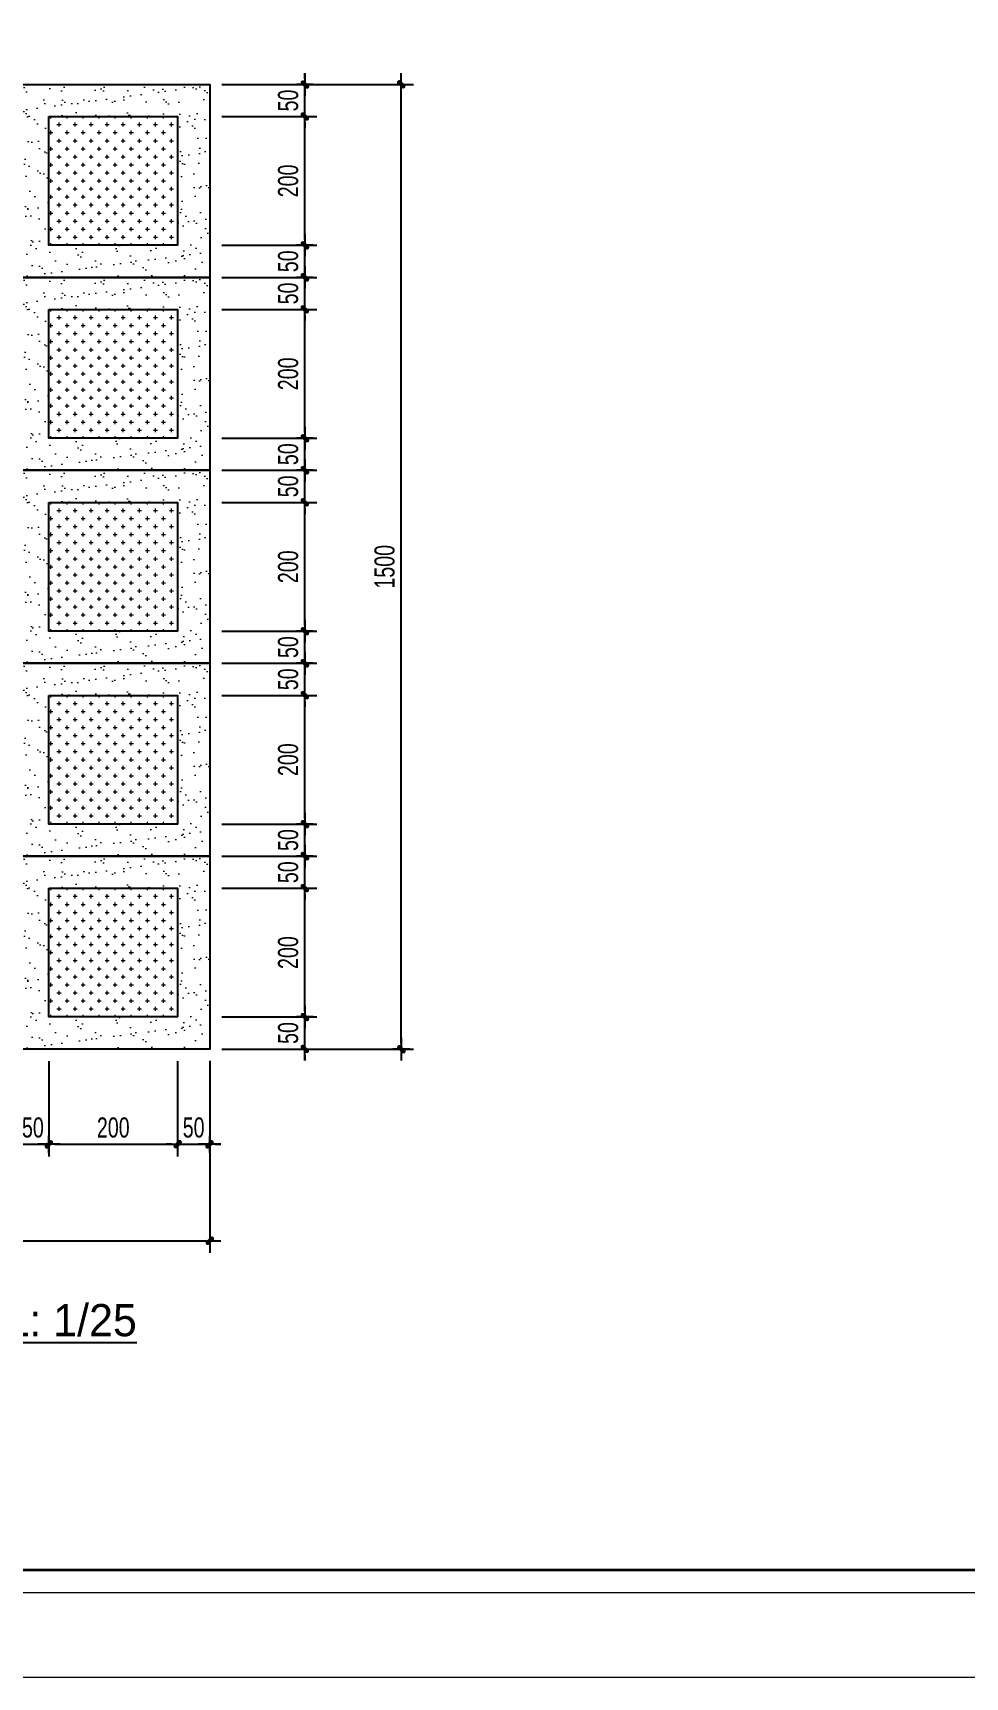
# Model space of a CAD drawing. Header units: inches. Extents: x 88947 to 296847, y 35049 to 161062.
# Drawn here: x 124201 to 127101, y 45550 to 50664 of the extents above; entities that cross this region are included whole.
import ezdxf

# ---------------------------------------------------------------- set-up
doc = ezdxf.new("R2010")
doc.units = ezdxf.units.IN
doc.header["$MEASUREMENT"] = 0
doc.header["$PDMODE"] = 1
for name, color, linetype, lineweight in [('A-Dims', 145, 'Continuous', 25), ('A-Text', 30, 'Continuous', 9), ('A-Wall', 2, 'Continuous', 35), ('DIM', 7, 'Continuous', 25), ('HATCH', 8, 'Continuous', 5), ('KHUNG 2', 144, 'Continuous', 18), ('NETMANH', 192, 'Continuous', 18)]:
    doc.layers.add(name, color=color, linetype=linetype, lineweight=lineweight)
doc.layers.add('NOITHAT', color=34, linetype='Continuous')
doc.layers.add('text', color=2, linetype='Continuous')
doc.styles.add('VNCENTURYH', font='VHAVAN.TTF')
doc.styles.add('VNI-HELVE-CONDENSE', font='VNARIAL.TTF', dxfattribs={"width": 0.7})
doc.dimstyles.new('TAS-25', dxfattribs={"dimscale": 25, "dimtxt": 2.5, "dimasz": 0.7, "dimexe": 1.5, "dimexo": 1.5, "dimgap": 0.8, "dimtad": 1, "dimdec": 0, "dimlfac": 0.5, "dimzin": 3, "dimdsep": 46, "dimtxsty": 'VNI-HELVE-CONDENSE', "dimblk": 'TICK', "dimcen": 2.5, "dimclrt": 71, "dimazin": 2, "dimtfac": 0.75, "dimtdec": 0, "dimtix": 1, "dimtmove": 2, "dimatfit": 2, "dimldrblk": 'TICK123', "dimfxl": 1.5, "dimtolj": 1, "dimtzin": 0, "dimarcsym": 0})

# ---------------------------------------------------------------- blocks, each defined once
blk = doc.blocks.new('khung ten')
at = {"layer": 'A-Wall', "ltscale": 0.7}
blk.add_lwpolyline([(267204, -219099), (305804, -219099), (305804, -190799), (267204, -190799)], close=True, dxfattribs=at)
at = {"layer": 'KHUNG 2', "ltscale": 0.7}
blk.add_lwpolyline([(267004, -219299), (306004, -219299), (306004, -190599), (267004, -190599)], close=True, dxfattribs=at)
at = {"layer": 'NETMANH', "ltscale": 0.7}
blk.add_lwpolyline([(265004, -220042), (307004, -220042), (307004, -190342), (265004, -190342)], close=True, dxfattribs=at)
blk = doc.blocks.new('TICK')
at = {"layer": 'A-Dims', "color": 1}
for p, q in [((-2, 0), (2, 0)), ((0, 1.5), (0, -1.5))]:
    blk.add_line(p, q, dxfattribs=at)
at = {"layer": 'A-Dims', "color": 1, "const_width": 0.788}
blk.add_lwpolyline([(-0.33, -0.35), (0.38, 0.38)], dxfattribs=at)
at = {"layer": 'A-Dims', "color": 1, "const_width": 0.394}
for points in [[(0.24, 0.52, -0.414214), (0.52, 0.52, -1)], [(0.52, 0.52, -0.414214), (0.52, 0.24, -1)], [(-0.47, -0.21, 0.414214), (-0.47, -0.49, 1)], [(-0.47, -0.49, 0.414214), (-0.19, -0.49, 1)]]:
    blk.add_lwpolyline(points, format="xyb", dxfattribs=at)
blk = doc.blocks.new('*D3414')
at = {"layer": 'Defpoints', "color": 0}
for p in [(124751.5, 47603.4), (125047.6, 47603.4), (124751.5, 47503.4)]:
    blk.add_point(p, dxfattribs=at)
at = {"layer": 'DIM', "color": 0, "lineweight": -2}
for p, q in [((125047.6, 47620.9), (125047.6, 47638.4)), ((124789, 47603.4), (125085.1, 47603.4)), ((125047.6, 47503.4), (125047.6, 47603.4)), ((124789, 47503.4), (125085.1, 47503.4)), ((125047.6, 47485.9), (125047.6, 47468.4))]:
    blk.add_line(p, q, dxfattribs=at)
at = {"layer": 'DIM', "color": 0, "lineweight": -2, "xscale": 17.5, "yscale": 17.5, "zscale": 17.5}
for p, rotation in [((125047.6, 47603.4), 270), ((125047.6, 47503.4), 90)]:
    blk.add_blockref('TICK', p, dxfattribs=dict(at, rotation=rotation))
at = {"layer": 'DIM', "color": 71, "insert": (124995.7, 47553.4), "char_height": 62.5, "attachment_point": 5, "rotation": 90, "style": 'VNI-HELVE-CONDENSE'}
blk.add_mtext('\\A1;50', dxfattribs=at)
blk = doc.blocks.new('TICK123')
at = {"layer": 'A-Dims', "color": 1}
blk.add_lwpolyline([(0.05, 0, 0, 0.84, 0), (-2.11, 0, 8.4, 8.4, 0)], format="xyseb", dxfattribs=at)
blk = doc.blocks.new('*D3415')
at = {"layer": 'Defpoints', "color": 0}
for p in [(124751.5, 48003.4), (125047.6, 48003.4), (124751.5, 47603.4)]:
    blk.add_point(p, dxfattribs=at)
at = {"layer": 'DIM', "color": 0, "lineweight": -2}
for p, q in [((124789, 48003.4), (125085.1, 48003.4)), ((125047.6, 47620.9), (125047.6, 47985.9)), ((124789, 47603.4), (125085.1, 47603.4))]:
    blk.add_line(p, q, dxfattribs=at)
at = {"layer": 'DIM', "color": 0, "lineweight": -2, "xscale": 17.5, "yscale": 17.5, "zscale": 17.5}
for p, rotation in [((125047.6, 48003.4), 90), ((125047.6, 47603.4), 270)]:
    blk.add_blockref('TICK', p, dxfattribs=dict(at, rotation=rotation))
at = {"layer": 'DIM', "color": 71, "insert": (124995.7, 47803.4), "char_height": 62.5, "attachment_point": 5, "rotation": 90, "style": 'VNI-HELVE-CONDENSE'}
blk.add_mtext('\\A1;200', dxfattribs=at)
blk = doc.blocks.new('*D3416')
at = {"layer": 'Defpoints', "color": 0}
for p in [(124751.5, 48103.4), (125047.6, 48103.4), (124751.5, 48003.4)]:
    blk.add_point(p, dxfattribs=at)
at = {"layer": 'DIM', "color": 0, "lineweight": -2}
for p, q in [((125047.6, 48120.9), (125047.6, 48138.4)), ((124789, 48103.4), (125085.1, 48103.4)), ((125047.6, 48003.4), (125047.6, 48103.4)), ((124789, 48003.4), (125085.1, 48003.4)), ((125047.6, 47985.9), (125047.6, 47968.4))]:
    blk.add_line(p, q, dxfattribs=at)
at = {"layer": 'DIM', "color": 0, "lineweight": -2, "xscale": 17.5, "yscale": 17.5, "zscale": 17.5}
for p, rotation in [((125047.6, 48103.4), 270), ((125047.6, 48003.4), 90)]:
    blk.add_blockref('TICK', p, dxfattribs=dict(at, rotation=rotation))
at = {"layer": 'DIM', "color": 71, "insert": (124995.7, 48053.4), "char_height": 62.5, "attachment_point": 5, "rotation": 90, "style": 'VNI-HELVE-CONDENSE'}
blk.add_mtext('\\A1;50', dxfattribs=at)
blk = doc.blocks.new('*D3417')
at = {"layer": 'Defpoints', "color": 0}
for p in [(124751.5, 48803.4), (125047.6, 48803.4), (124751.5, 48703.4)]:
    blk.add_point(p, dxfattribs=at)
at = {"layer": 'DIM', "color": 0, "lineweight": -2}
for p, q in [((125047.6, 48820.9), (125047.6, 48838.4)), ((124789, 48803.4), (125085.1, 48803.4)), ((125047.6, 48703.4), (125047.6, 48803.4)), ((124789, 48703.4), (125085.1, 48703.4)), ((125047.6, 48685.9), (125047.6, 48668.4))]:
    blk.add_line(p, q, dxfattribs=at)
at = {"layer": 'DIM', "color": 0, "lineweight": -2, "xscale": 17.5, "yscale": 17.5, "zscale": 17.5}
for p, rotation in [((125047.6, 48803.4), 270), ((125047.6, 48703.4), 90)]:
    blk.add_blockref('TICK', p, dxfattribs=dict(at, rotation=rotation))
at = {"layer": 'DIM', "color": 71, "insert": (124995.7, 48753.4), "char_height": 62.5, "attachment_point": 5, "rotation": 90, "style": 'VNI-HELVE-CONDENSE'}
blk.add_mtext('\\A1;50', dxfattribs=at)
blk = doc.blocks.new('*D3418')
at = {"layer": 'Defpoints', "color": 0}
for p in [(124751.5, 49203.4), (125047.6, 49203.4), (124751.5, 48803.4)]:
    blk.add_point(p, dxfattribs=at)
at = {"layer": 'DIM', "color": 0, "lineweight": -2}
for p, q in [((124789, 49203.4), (125085.1, 49203.4)), ((125047.6, 48820.9), (125047.6, 49185.9)), ((124789, 48803.4), (125085.1, 48803.4))]:
    blk.add_line(p, q, dxfattribs=at)
at = {"layer": 'DIM', "color": 0, "lineweight": -2, "xscale": 17.5, "yscale": 17.5, "zscale": 17.5}
for p, rotation in [((125047.6, 49203.4), 90), ((125047.6, 48803.4), 270)]:
    blk.add_blockref('TICK', p, dxfattribs=dict(at, rotation=rotation))
at = {"layer": 'DIM', "color": 71, "insert": (124995.7, 49003.4), "char_height": 62.5, "attachment_point": 5, "rotation": 90, "style": 'VNI-HELVE-CONDENSE'}
blk.add_mtext('\\A1;200', dxfattribs=at)
blk = doc.blocks.new('*D3419')
at = {"layer": 'Defpoints', "color": 0}
for p in [(124751.5, 49303.4), (125047.6, 49303.4), (124751.5, 49203.4)]:
    blk.add_point(p, dxfattribs=at)
at = {"layer": 'DIM', "color": 0, "lineweight": -2}
for p, q in [((124789, 49303.4), (125085.1, 49303.4)), ((125047.6, 49320.9), (125047.6, 49338.4)), ((125047.6, 49203.4), (125047.6, 49303.4)), ((124789, 49203.4), (125085.1, 49203.4)), ((125047.6, 49185.9), (125047.6, 49168.4))]:
    blk.add_line(p, q, dxfattribs=at)
at = {"layer": 'DIM', "color": 0, "lineweight": -2, "xscale": 17.5, "yscale": 17.5, "zscale": 17.5}
for p, rotation in [((125047.6, 49303.4), 270), ((125047.6, 49203.4), 90)]:
    blk.add_blockref('TICK', p, dxfattribs=dict(at, rotation=rotation))
at = {"layer": 'DIM', "color": 71, "insert": (124995.7, 49253.4), "char_height": 62.5, "attachment_point": 5, "rotation": 90, "style": 'VNI-HELVE-CONDENSE'}
blk.add_mtext('\\A1;50', dxfattribs=at)
blk = doc.blocks.new('*D3420')
at = {"layer": 'Defpoints', "color": 0}
for p in [(124751.5, 49403.4), (125047.6, 49403.4), (124751.5, 49303.4)]:
    blk.add_point(p, dxfattribs=at)
at = {"layer": 'DIM', "color": 0, "lineweight": -2}
for p, q in [((124789, 49403.4), (125085.1, 49403.4)), ((125047.6, 49420.9), (125047.6, 49438.4)), ((125047.6, 49303.4), (125047.6, 49403.4)), ((124789, 49303.4), (125085.1, 49303.4)), ((125047.6, 49285.9), (125047.6, 49268.4))]:
    blk.add_line(p, q, dxfattribs=at)
at = {"layer": 'DIM', "color": 0, "lineweight": -2, "xscale": 17.5, "yscale": 17.5, "zscale": 17.5}
for p, rotation in [((125047.6, 49403.4), 270), ((125047.6, 49303.4), 90)]:
    blk.add_blockref('TICK', p, dxfattribs=dict(at, rotation=rotation))
at = {"layer": 'DIM', "color": 71, "insert": (124995.7, 49353.4), "char_height": 62.5, "attachment_point": 5, "rotation": 90, "style": 'VNI-HELVE-CONDENSE'}
blk.add_mtext('\\A1;50', dxfattribs=at)
blk = doc.blocks.new('*D3421')
at = {"layer": 'Defpoints', "color": 0}
for p in [(124751.5, 49803.4), (125047.6, 49803.4), (124751.5, 49403.4)]:
    blk.add_point(p, dxfattribs=at)
at = {"layer": 'DIM', "color": 0, "lineweight": -2}
for p, q in [((124789, 49803.4), (125085.1, 49803.4)), ((125047.6, 49420.9), (125047.6, 49785.9)), ((124789, 49403.4), (125085.1, 49403.4))]:
    blk.add_line(p, q, dxfattribs=at)
at = {"layer": 'DIM', "color": 0, "lineweight": -2, "xscale": 17.5, "yscale": 17.5, "zscale": 17.5}
for p, rotation in [((125047.6, 49803.4), 90), ((125047.6, 49403.4), 270)]:
    blk.add_blockref('TICK', p, dxfattribs=dict(at, rotation=rotation))
at = {"layer": 'DIM', "color": 71, "insert": (124995.7, 49603.4), "char_height": 62.5, "attachment_point": 5, "rotation": 90, "style": 'VNI-HELVE-CONDENSE'}
blk.add_mtext('\\A1;200', dxfattribs=at)
blk = doc.blocks.new('*D3422')
at = {"layer": 'Defpoints', "color": 0}
for p in [(124751.5, 49903.4), (125047.6, 49903.4), (124751.5, 49803.4)]:
    blk.add_point(p, dxfattribs=at)
at = {"layer": 'DIM', "color": 0, "lineweight": -2}
for p, q in [((125047.6, 49920.9), (125047.6, 49938.4)), ((124789, 49903.4), (125085.1, 49903.4)), ((125047.6, 49803.4), (125047.6, 49903.4)), ((124789, 49803.4), (125085.1, 49803.4)), ((125047.6, 49785.9), (125047.6, 49768.4))]:
    blk.add_line(p, q, dxfattribs=at)
at = {"layer": 'DIM', "color": 0, "lineweight": -2, "xscale": 17.5, "yscale": 17.5, "zscale": 17.5}
for p, rotation in [((125047.6, 49903.4), 270), ((125047.6, 49803.4), 90)]:
    blk.add_blockref('TICK', p, dxfattribs=dict(at, rotation=rotation))
at = {"layer": 'DIM', "color": 71, "insert": (124995.7, 49853.4), "char_height": 62.5, "attachment_point": 5, "rotation": 90, "style": 'VNI-HELVE-CONDENSE'}
blk.add_mtext('\\A1;50', dxfattribs=at)
blk = doc.blocks.new('*D3423')
at = {"layer": 'Defpoints', "color": 0}
for p in [(124751.5, 50003.4), (125047.6, 50003.4), (124751.5, 49903.4)]:
    blk.add_point(p, dxfattribs=at)
at = {"layer": 'DIM', "color": 0, "lineweight": -2}
for p, q in [((125047.6, 50020.9), (125047.6, 50038.4)), ((124789, 50003.4), (125085.1, 50003.4)), ((125047.6, 49903.4), (125047.6, 50003.4)), ((124789, 49903.4), (125085.1, 49903.4)), ((125047.6, 49885.9), (125047.6, 49868.4))]:
    blk.add_line(p, q, dxfattribs=at)
at = {"layer": 'DIM', "color": 0, "lineweight": -2, "xscale": 17.5, "yscale": 17.5, "zscale": 17.5}
for p, rotation in [((125047.6, 50003.4), 270), ((125047.6, 49903.4), 90)]:
    blk.add_blockref('TICK', p, dxfattribs=dict(at, rotation=rotation))
at = {"layer": 'DIM', "color": 71, "insert": (124995.7, 49953.4), "char_height": 62.5, "attachment_point": 5, "rotation": 90, "style": 'VNI-HELVE-CONDENSE'}
blk.add_mtext('\\A1;50', dxfattribs=at)
blk = doc.blocks.new('*D3424')
at = {"layer": 'Defpoints', "color": 0}
for p in [(124751.5, 50403.4), (125047.6, 50403.4), (124751.5, 50003.4)]:
    blk.add_point(p, dxfattribs=at)
at = {"layer": 'DIM', "color": 0, "lineweight": -2}
for p, q in [((124789, 50403.4), (125085.1, 50403.4)), ((125047.6, 50020.9), (125047.6, 50385.9)), ((124789, 50003.4), (125085.1, 50003.4))]:
    blk.add_line(p, q, dxfattribs=at)
at = {"layer": 'DIM', "color": 0, "lineweight": -2, "xscale": 17.5, "yscale": 17.5, "zscale": 17.5}
for p, rotation in [((125047.6, 50403.4), 90), ((125047.6, 50003.4), 270)]:
    blk.add_blockref('TICK', p, dxfattribs=dict(at, rotation=rotation))
at = {"layer": 'DIM', "color": 71, "insert": (124995.7, 50203.4), "char_height": 62.5, "attachment_point": 5, "rotation": 90, "style": 'VNI-HELVE-CONDENSE'}
blk.add_mtext('\\A1;200', dxfattribs=at)
blk = doc.blocks.new('*D3425')
at = {"layer": 'Defpoints', "color": 0}
for p in [(124751.5, 50503.4), (125047.6, 50503.4), (124751.5, 50403.4)]:
    blk.add_point(p, dxfattribs=at)
at = {"layer": 'DIM', "color": 0, "lineweight": -2}
for p, q in [((125047.6, 50520.9), (125047.6, 50538.4)), ((124789, 50503.4), (125085.1, 50503.4)), ((125047.6, 50403.4), (125047.6, 50503.4)), ((124789, 50403.4), (125085.1, 50403.4)), ((125047.6, 50385.9), (125047.6, 50368.4))]:
    blk.add_line(p, q, dxfattribs=at)
at = {"layer": 'DIM', "color": 0, "lineweight": -2, "xscale": 17.5, "yscale": 17.5, "zscale": 17.5}
for p, rotation in [((125047.6, 50503.4), 270), ((125047.6, 50403.4), 90)]:
    blk.add_blockref('TICK', p, dxfattribs=dict(at, rotation=rotation))
at = {"layer": 'DIM', "color": 71, "insert": (124995.7, 50453.4), "char_height": 62.5, "attachment_point": 5, "rotation": 90, "style": 'VNI-HELVE-CONDENSE'}
blk.add_mtext('\\A1;50', dxfattribs=at)
blk = doc.blocks.new('*D3426')
at = {"layer": 'Defpoints', "color": 0}
for p in [(124751.5, 50503.4), (125347.6, 50503.4), (124751.5, 47503.4)]:
    blk.add_point(p, dxfattribs=at)
at = {"layer": 'DIM', "color": 0, "lineweight": -2}
for p, q in [((124789, 50503.4), (125385.1, 50503.4)), ((125347.6, 47520.9), (125347.6, 50485.9)), ((124789, 47503.4), (125385.1, 47503.4))]:
    blk.add_line(p, q, dxfattribs=at)
at = {"layer": 'DIM', "color": 0, "lineweight": -2, "xscale": 17.5, "yscale": 17.5, "zscale": 17.5}
for p, rotation in [((125347.6, 50503.4), 90), ((125347.6, 47503.4), 270)]:
    blk.add_blockref('TICK', p, dxfattribs=dict(at, rotation=rotation))
at = {"layer": 'DIM', "color": 71, "insert": (125295.7, 49003.4), "char_height": 62.5, "attachment_point": 5, "rotation": 90, "style": 'VNI-HELVE-CONDENSE'}
blk.add_mtext('\\A1;1500', dxfattribs=at)
blk = doc.blocks.new('*D3439')
at = {"layer": 'Defpoints', "color": 0}
for p in [(124751.5, 47504.7), (121751.5, 47503.4), (124751.5, 46907.3)]:
    blk.add_point(p, dxfattribs=at)
at = {"layer": 'DIM', "color": 0, "lineweight": -2}
for p, q in [((121751.5, 47465.9), (121751.5, 46869.8)), ((124751.5, 47467.2), (124751.5, 46869.8)), ((121769, 46907.3), (124734, 46907.3))]:
    blk.add_line(p, q, dxfattribs=at)
at = {"layer": 'DIM', "color": 0, "lineweight": -2, "xscale": 17.5, "yscale": 17.5, "zscale": 17.5, "rotation": 180}
blk.add_blockref('TICK', (121751.5, 46907.3), dxfattribs=at)
at = {"layer": 'DIM', "color": 0, "lineweight": -2, "xscale": 17.5, "yscale": 17.5, "zscale": 17.5}
blk.add_blockref('TICK', (124751.5, 46907.3), dxfattribs=at)
at = {"layer": 'DIM', "color": 71, "insert": (123251.5, 46959.2), "char_height": 62.5, "attachment_point": 5, "style": 'VNI-HELVE-CONDENSE'}
blk.add_mtext('\\A1;1500', dxfattribs=at)
blk = doc.blocks.new('*D3440')
at = {"layer": 'Defpoints', "color": 0}
for p in [(124151.5, 47503.4), (124251.5, 47503.4), (124251.5, 47207.3)]:
    blk.add_point(p, dxfattribs=at)
at = {"layer": 'DIM', "color": 0, "lineweight": -2}
for p, q in [((124151.5, 47465.9), (124151.5, 47169.8)), ((124251.5, 47465.9), (124251.5, 47169.8)), ((124134, 47207.3), (124116.5, 47207.3)), ((124151.5, 47207.3), (124251.5, 47207.3)), ((124269, 47207.3), (124286.5, 47207.3))]:
    blk.add_line(p, q, dxfattribs=at)
at = {"layer": 'DIM', "color": 0, "lineweight": -2, "xscale": 17.5, "yscale": 17.5, "zscale": 17.5}
blk.add_blockref('TICK', (124151.5, 47207.3), dxfattribs=at)
at = {"layer": 'DIM', "color": 0, "lineweight": -2, "xscale": 17.5, "yscale": 17.5, "zscale": 17.5, "rotation": 180}
blk.add_blockref('TICK', (124251.5, 47207.3), dxfattribs=at)
at = {"layer": 'DIM', "color": 71, "insert": (124201.5, 47259.2), "char_height": 62.5, "attachment_point": 5, "style": 'VNI-HELVE-CONDENSE'}
blk.add_mtext('\\A1;50', dxfattribs=at)
blk = doc.blocks.new('*D3441')
at = {"layer": 'Defpoints', "color": 0}
for p in [(124251.5, 47503.4), (124651.5, 47503.4), (124651.5, 47207.3)]:
    blk.add_point(p, dxfattribs=at)
at = {"layer": 'DIM', "color": 0, "lineweight": -2}
for p, q in [((124251.5, 47465.9), (124251.5, 47169.8)), ((124651.5, 47465.9), (124651.5, 47169.8)), ((124269, 47207.3), (124634, 47207.3))]:
    blk.add_line(p, q, dxfattribs=at)
at = {"layer": 'DIM', "color": 0, "lineweight": -2, "xscale": 17.5, "yscale": 17.5, "zscale": 17.5, "rotation": 180}
blk.add_blockref('TICK', (124251.5, 47207.3), dxfattribs=at)
at = {"layer": 'DIM', "color": 0, "lineweight": -2, "xscale": 17.5, "yscale": 17.5, "zscale": 17.5}
blk.add_blockref('TICK', (124651.5, 47207.3), dxfattribs=at)
at = {"layer": 'DIM', "color": 71, "insert": (124451.5, 47259.2), "char_height": 62.5, "attachment_point": 5, "style": 'VNI-HELVE-CONDENSE'}
blk.add_mtext('\\A1;200', dxfattribs=at)
blk = doc.blocks.new('*D3442')
at = {"layer": 'Defpoints', "color": 0}
for p in [(124651.5, 47503.4), (124751.5, 47503.4), (124751.5, 47207.3)]:
    blk.add_point(p, dxfattribs=at)
at = {"layer": 'DIM', "color": 0, "lineweight": -2}
for p, q in [((124651.5, 47465.9), (124651.5, 47169.8)), ((124751.5, 47465.9), (124751.5, 47169.8)), ((124634, 47207.3), (124616.5, 47207.3)), ((124651.5, 47207.3), (124751.5, 47207.3)), ((124769, 47207.3), (124786.5, 47207.3))]:
    blk.add_line(p, q, dxfattribs=at)
at = {"layer": 'DIM', "color": 0, "lineweight": -2, "xscale": 17.5, "yscale": 17.5, "zscale": 17.5}
blk.add_blockref('TICK', (124651.5, 47207.3), dxfattribs=at)
at = {"layer": 'DIM', "color": 0, "lineweight": -2, "xscale": 17.5, "yscale": 17.5, "zscale": 17.5, "rotation": 180}
blk.add_blockref('TICK', (124751.5, 47207.3), dxfattribs=at)
at = {"layer": 'DIM', "color": 71, "insert": (124701.5, 47259.2), "char_height": 62.5, "attachment_point": 5, "style": 'VNI-HELVE-CONDENSE'}
blk.add_mtext('\\A1;50', dxfattribs=at)
blk = doc.blocks.new('*D3361')
at = {"layer": 'Defpoints', "color": 0}
for p in [(124751.5, 48203.4), (125047.6, 48203.4), (124751.5, 48103.4)]:
    blk.add_point(p, dxfattribs=at)
at = {"layer": 'DIM', "color": 0, "lineweight": -2}
for p, q in [((125047.6, 48220.9), (125047.6, 48238.4)), ((124789, 48203.4), (125085.1, 48203.4)), ((125047.6, 48103.4), (125047.6, 48203.4)), ((124789, 48103.4), (125085.1, 48103.4)), ((125047.6, 48085.9), (125047.6, 48068.4))]:
    blk.add_line(p, q, dxfattribs=at)
at = {"layer": 'DIM', "color": 0, "lineweight": -2, "xscale": 17.5, "yscale": 17.5, "zscale": 17.5}
for p, rotation in [((125047.6, 48203.4), 270), ((125047.6, 48103.4), 90)]:
    blk.add_blockref('TICK', p, dxfattribs=dict(at, rotation=rotation))
at = {"layer": 'DIM', "color": 71, "insert": (124995.7, 48153.4), "char_height": 62.5, "attachment_point": 5, "rotation": 90, "style": 'VNI-HELVE-CONDENSE'}
blk.add_mtext('\\A1;50', dxfattribs=at)
blk = doc.blocks.new('*D3362')
at = {"layer": 'Defpoints', "color": 0}
for p in [(124751.5, 48603.4), (125047.6, 48603.4), (124751.5, 48203.4)]:
    blk.add_point(p, dxfattribs=at)
at = {"layer": 'DIM', "color": 0, "lineweight": -2}
for p, q in [((124789, 48603.4), (125085.1, 48603.4)), ((125047.6, 48220.9), (125047.6, 48585.9)), ((124789, 48203.4), (125085.1, 48203.4))]:
    blk.add_line(p, q, dxfattribs=at)
at = {"layer": 'DIM', "color": 0, "lineweight": -2, "xscale": 17.5, "yscale": 17.5, "zscale": 17.5}
for p, rotation in [((125047.6, 48603.4), 90), ((125047.6, 48203.4), 270)]:
    blk.add_blockref('TICK', p, dxfattribs=dict(at, rotation=rotation))
at = {"layer": 'DIM', "color": 71, "insert": (124995.7, 48403.4), "char_height": 62.5, "attachment_point": 5, "rotation": 90, "style": 'VNI-HELVE-CONDENSE'}
blk.add_mtext('\\A1;200', dxfattribs=at)
blk = doc.blocks.new('*D3363')
at = {"layer": 'Defpoints', "color": 0}
for p in [(124751.5, 48703.4), (125047.6, 48703.4), (124751.5, 48603.4)]:
    blk.add_point(p, dxfattribs=at)
at = {"layer": 'DIM', "color": 0, "lineweight": -2}
for p, q in [((125047.6, 48720.9), (125047.6, 48738.4)), ((124789, 48703.4), (125085.1, 48703.4)), ((125047.6, 48603.4), (125047.6, 48703.4)), ((124789, 48603.4), (125085.1, 48603.4)), ((125047.6, 48585.9), (125047.6, 48568.4))]:
    blk.add_line(p, q, dxfattribs=at)
at = {"layer": 'DIM', "color": 0, "lineweight": -2, "xscale": 17.5, "yscale": 17.5, "zscale": 17.5}
for p, rotation in [((125047.6, 48703.4), 270), ((125047.6, 48603.4), 90)]:
    blk.add_blockref('TICK', p, dxfattribs=dict(at, rotation=rotation))
at = {"layer": 'DIM', "color": 71, "insert": (124995.7, 48653.4), "char_height": 62.5, "attachment_point": 5, "rotation": 90, "style": 'VNI-HELVE-CONDENSE'}
blk.add_mtext('\\A1;50', dxfattribs=at)

msp = doc.modelspace()

# ---------------------------------------------------------------- hatches: boundary and pattern name
at = {"layer": 'HATCH'}
h = msp.add_hatch(dxfattribs=at)
h.set_pattern_fill('AR-SAND', color=256, scale=40, style=0)
h.set_pattern_definition([(37.5, (124151.474, 49903.44), (-2.5197, 77.073), [0, -60.8, 0, -68, 0, -65]), (7.5, (124151.47, 49903.44), (70.791, 112.886), [0, -32.8, 0, -54.8, 0, -21]), (327.5, (124102.274, 49903.44), (124.5657, 0.2264), [0, -20, 0, -72, 0, -94]), (317.5, (124102.27, 49903.44), (120.245, 35.107), [0, -10, 0, -47.2, 0, -54])])
h.paths.add_polyline_path([(124751.5, 50503.4), (124151.5, 50503.4), (124151.5, 49903.4), (124751.5, 49903.4)])
h.paths.add_polyline_path([(124651.5, 50403.4), (124651.5, 50003.4), (124251.5, 50003.4), (124251.5, 50403.4)], flags=16)
h = msp.add_hatch(dxfattribs=at)
h.set_pattern_fill('CROSS', color=256, scale=100, style=0)
h.set_pattern_definition([(7e-15, (124251.474, 50003.443), (25, 25), [12.5, -37.5]), (90, (124257.724, 49997.193), (-25, 25), [12.5, -37.5])])
h.paths.add_polyline_path([(124251.5, 50403.4), (124651.5, 50403.4), (124651.5, 50003.4), (124251.5, 50003.4)])
h = msp.add_hatch(dxfattribs=at)
h.set_pattern_fill('AR-SAND', color=256, scale=40, style=0)
h.set_pattern_definition([(37.5, (124151.474, 49303.44), (-2.5197, 77.073), [0, -60.8, 0, -68, 0, -65]), (7.5, (124151.47, 49303.44), (70.791, 112.886), [0, -32.8, 0, -54.8, 0, -21]), (327.5, (124102.274, 49303.44), (124.5657, 0.2264), [0, -20, 0, -72, 0, -94]), (317.5, (124102.27, 49303.44), (120.245, 35.107), [0, -10, 0, -47.2, 0, -54])])
h.paths.add_polyline_path([(124751.5, 49903.4), (124151.5, 49903.4), (124151.5, 49303.4), (124751.5, 49303.4)])
h.paths.add_polyline_path([(124651.5, 49803.4), (124651.5, 49403.4), (124251.5, 49403.4), (124251.5, 49803.4)], flags=16)
h = msp.add_hatch(dxfattribs=at)
h.set_pattern_fill('CROSS', color=256, scale=100, style=0)
h.set_pattern_definition([(7e-15, (124251.474, 49403.443), (25, 25), [12.5, -37.5]), (90, (124257.724, 49397.193), (-25, 25), [12.5, -37.5])])
h.paths.add_polyline_path([(124251.5, 49803.4), (124651.5, 49803.4), (124651.5, 49403.4), (124251.5, 49403.4)])
h = msp.add_hatch(dxfattribs=at)
h.set_pattern_fill('AR-SAND', color=256, scale=40, style=0)
h.set_pattern_definition([(37.5, (124151.474, 48703.44), (-2.5197, 77.073), [0, -60.8, 0, -68, 0, -65]), (7.5, (124151.47, 48703.44), (70.791, 112.886), [0, -32.8, 0, -54.8, 0, -21]), (327.5, (124102.274, 48703.44), (124.5657, 0.2264), [0, -20, 0, -72, 0, -94]), (317.5, (124102.27, 48703.44), (120.245, 35.107), [0, -10, 0, -47.2, 0, -54])])
h.paths.add_polyline_path([(124751.5, 49303.4), (124151.5, 49303.4), (124151.5, 48703.4), (124751.5, 48703.4)])
h.paths.add_polyline_path([(124651.5, 49203.4), (124651.5, 48803.4), (124251.5, 48803.4), (124251.5, 49203.4)], flags=16)
h = msp.add_hatch(dxfattribs=at)
h.set_pattern_fill('CROSS', color=256, scale=100, style=0)
h.set_pattern_definition([(7e-15, (124251.474, 48803.443), (25, 25), [12.5, -37.5]), (90, (124257.724, 48797.193), (-25, 25), [12.5, -37.5])])
h.paths.add_polyline_path([(124251.5, 49203.4), (124651.5, 49203.4), (124651.5, 48803.4), (124251.5, 48803.4)])
h = msp.add_hatch(dxfattribs=at)
h.set_pattern_fill('AR-SAND', color=256, scale=40, style=0)
h.set_pattern_definition([(37.5, (124151.474, 48103.44), (-2.5197, 77.073), [0, -60.8, 0, -68, 0, -65]), (7.5, (124151.47, 48103.44), (70.791, 112.886), [0, -32.8, 0, -54.8, 0, -21]), (327.5, (124102.274, 48103.44), (124.5657, 0.2264), [0, -20, 0, -72, 0, -94]), (317.5, (124102.27, 48103.44), (120.245, 35.107), [0, -10, 0, -47.2, 0, -54])])
h.paths.add_polyline_path([(124751.5, 48703.4), (124151.5, 48703.4), (124151.5, 48103.4), (124751.5, 48103.4)])
h.paths.add_polyline_path([(124651.5, 48603.4), (124651.5, 48203.4), (124251.5, 48203.4), (124251.5, 48603.4)], flags=16)
h = msp.add_hatch(dxfattribs=at)
h.set_pattern_fill('CROSS', color=256, scale=100, style=0)
h.set_pattern_definition([(7e-15, (124251.474, 48203.443), (25, 25), [12.5, -37.5]), (90, (124257.724, 48197.193), (-25, 25), [12.5, -37.5])])
h.paths.add_polyline_path([(124251.5, 48603.4), (124651.5, 48603.4), (124651.5, 48203.4), (124251.5, 48203.4)])
h = msp.add_hatch(dxfattribs=at)
h.set_pattern_fill('AR-SAND', color=256, scale=40, style=0)
h.set_pattern_definition([(37.5, (124151.474, 47503.44), (-2.5197, 77.073), [0, -60.8, 0, -68, 0, -65]), (7.5, (124151.47, 47503.44), (70.791, 112.886), [0, -32.8, 0, -54.8, 0, -21]), (327.5, (124102.274, 47503.44), (124.5657, 0.2264), [0, -20, 0, -72, 0, -94]), (317.5, (124102.27, 47503.44), (120.245, 35.107), [0, -10, 0, -47.2, 0, -54])])
h.paths.add_polyline_path([(124751.5, 48103.4), (124151.5, 48103.4), (124151.5, 47503.4), (124751.5, 47503.4)])
h.paths.add_polyline_path([(124651.5, 48003.4), (124651.5, 47603.4), (124251.5, 47603.4), (124251.5, 48003.4)], flags=16)
h = msp.add_hatch(dxfattribs=at)
h.set_pattern_fill('CROSS', color=256, scale=100, style=0)
h.set_pattern_definition([(7e-15, (124251.474, 47603.443), (25, 25), [12.5, -37.5]), (90, (124257.724, 47597.193), (-25, 25), [12.5, -37.5])])
h.paths.add_polyline_path([(124251.5, 48003.4), (124651.5, 48003.4), (124651.5, 47603.4), (124251.5, 47603.4)])

# ---------------------------------------------------------------- linework, layer by layer
at = {"layer": 'NOITHAT'}
for points in [[(124151.5, 50503.4), (124751.5, 50503.4), (124751.5, 49903.4), (124151.5, 49903.4)], [(124251.5, 50403.4), (124651.5, 50403.4), (124651.5, 50003.4), (124251.5, 50003.4)], [(124151.5, 49903.4), (124751.5, 49903.4), (124751.5, 49303.4), (124151.5, 49303.4)], [(124251.5, 49803.4), (124651.5, 49803.4), (124651.5, 49403.4), (124251.5, 49403.4)], [(124151.5, 49303.4), (124751.5, 49303.4), (124751.5, 48703.4), (124151.5, 48703.4)], [(124251.5, 49203.4), (124651.5, 49203.4), (124651.5, 48803.4), (124251.5, 48803.4)], [(124151.5, 48703.4), (124751.5, 48703.4), (124751.5, 48103.4), (124151.5, 48103.4)], [(124251.5, 48603.4), (124651.5, 48603.4), (124651.5, 48203.4), (124251.5, 48203.4)], [(124151.5, 48103.4), (124751.5, 48103.4), (124751.5, 47503.4), (124151.5, 47503.4)], [(124251.5, 48003.4), (124651.5, 48003.4), (124651.5, 47603.4), (124251.5, 47603.4)]]:
    msp.add_lwpolyline(points, close=True, dxfattribs=at)

# ---------------------------------------------------------------- block references
at = {"layer": 'A-Text', "xscale": 0.3535714285681024, "yscale": 0.3535714286772418, "zscale": 0.3535714286832132}
msp.add_blockref('khung ten', (24949.4, 123350.9), dxfattribs=at)

# ---------------------------------------------------------------- texts
at = {"layer": 'text', "insert": (122037.4, 46735.4), "char_height": 125, "width": 6721.758, "attachment_point": 1, "style": 'VNCENTURYH'}
msp.add_mtext('{\\fVNI-Franko|b0|i0|c0|p2;\\LCHI TIEÁT LAÙT GAÏCH HV2 \\H0.8x;TL: 1/25}', dxfattribs=at)

# ---------------------------------------------------------------- dimensions: what is measured, and where the dimension line sits
at = {"layer": 'DIM'}
for base, p1, p2, picture, middle in [((125047.6, 50503.4), (124751.5, 50403.4), (124751.5, 50503.4), '*D3425', (124995.7, 50453.4)), ((125347.6, 50503.4), (124751.5, 47503.4), (124751.5, 50503.4), '*D3426', (125295.7, 49003.4)), ((125047.6, 50403.4), (124751.5, 50003.4), (124751.5, 50403.4), '*D3424', (124995.7, 50203.4)), ((125047.6, 50003.4), (124751.5, 49903.4), (124751.5, 50003.4), '*D3423', (124995.7, 49953.4)), ((125047.6, 49903.4), (124751.5, 49803.4), (124751.5, 49903.4), '*D3422', (124995.7, 49853.4)), ((125047.6, 49803.4), (124751.5, 49403.4), (124751.5, 49803.4), '*D3421', (124995.7, 49603.4)), ((125047.6, 49403.4), (124751.5, 49303.4), (124751.5, 49403.4), '*D3420', (124995.7, 49353.4)), ((125047.6, 49303.4), (124751.5, 49203.4), (124751.5, 49303.4), '*D3419', (124995.7, 49253.4)), ((125047.6, 49203.4), (124751.5, 48803.4), (124751.5, 49203.4), '*D3418', (124995.7, 49003.4)), ((125047.6, 48803.4), (124751.5, 48703.4), (124751.5, 48803.4), '*D3417', (124995.7, 48753.4)), ((125047.6, 48703.4), (124751.5, 48603.4), (124751.5, 48703.4), '*D3363', (124995.7, 48653.4)), ((125047.6, 48603.4), (124751.5, 48203.4), (124751.5, 48603.4), '*D3362', (124995.7, 48403.4)), ((125047.6, 48203.4), (124751.5, 48103.4), (124751.5, 48203.4), '*D3361', (124995.7, 48153.4)), ((125047.6, 48103.4), (124751.5, 48003.4), (124751.5, 48103.4), '*D3416', (124995.7, 48053.4)), ((125047.6, 48003.4), (124751.5, 47603.4), (124751.5, 48003.4), '*D3415', (124995.7, 47803.4)), ((125047.6, 47603.4), (124751.5, 47503.4), (124751.5, 47603.4), '*D3414', (124995.7, 47553.4))]:
    dim = msp.add_linear_dim(base=base, p1=p1, p2=p2, angle=90, dimstyle='TAS-25', dxfattribs=at)
    dim.commit()
    dim.dimension.update_dxf_attribs({"geometry": picture, "text_midpoint": middle})
for base, p1, p2, picture, middle in [((124751.5, 46907.3), (121751.5, 47503.4), (124751.5, 47504.7), '*D3439', (123251.5, 46959.2)), ((124251.5, 47207.3), (124151.5, 47503.4), (124251.5, 47503.4), '*D3440', (124201.5, 47259.2)), ((124651.5, 47207.3), (124251.5, 47503.4), (124651.5, 47503.4), '*D3441', (124451.5, 47259.2)), ((124751.5, 47207.3), (124651.5, 47503.4), (124751.5, 47503.4), '*D3442', (124701.5, 47259.2))]:
    dim = msp.add_linear_dim(base=base, p1=p1, p2=p2, dimstyle='TAS-25', dxfattribs=at)
    dim.commit()
    dim.dimension.update_dxf_attribs({"geometry": picture, "text_midpoint": middle})

doc.saveas('drawing.dxf')
